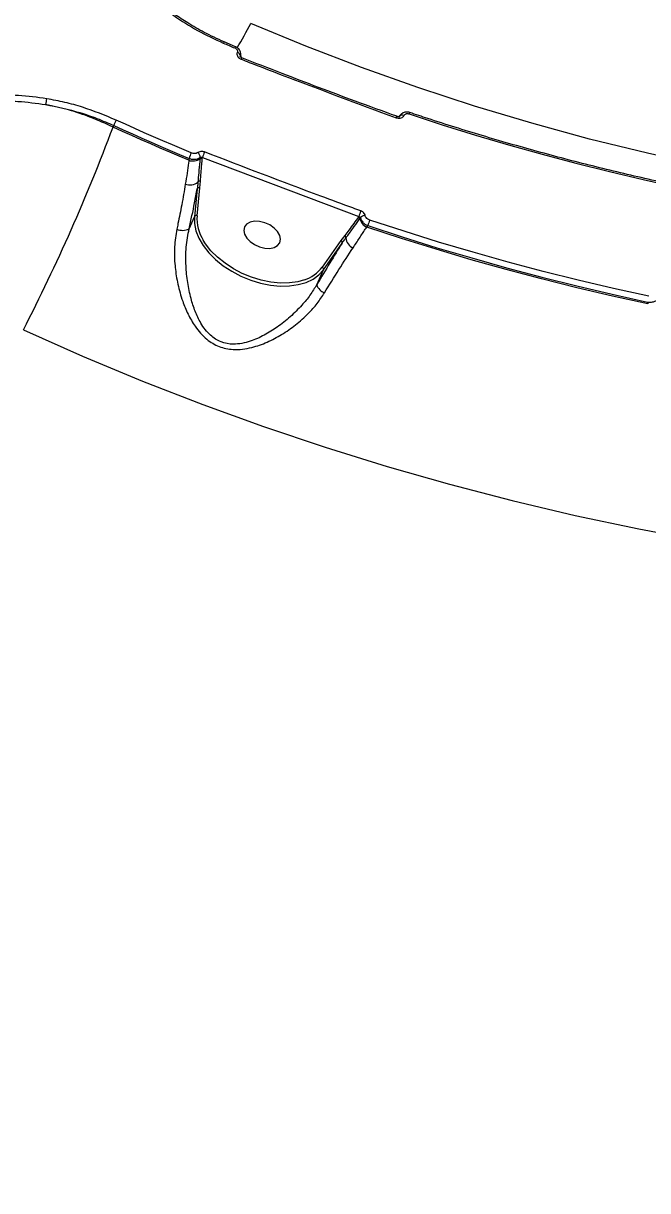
# Model space of a CAD drawing. Header units: millimetres. Extents: x -6328 to 5334, y -5037 to 4112.
# Drawn here: x -1459.8 to -1314.1, y 915.5 to 1187.9 of the extents above; entities that cross this region are included whole.
import ezdxf

# ---------------------------------------------------------------- set-up
doc = ezdxf.new("R2010")
doc.units = ezdxf.units.MM
for name, color, linetype in [('DIKOM_ОБЪЕКТ', 7, 'Continuous'), ('DIKOM_РАЗМЕР_ЗОНА', 7, 'Continuous'), ('DIKOM_РАЗМЕР_ОБЪЕКТА', 7, 'Continuous')]:
    doc.layers.add(name, color=color, linetype=linetype)
doc.styles.add('style1', font='arial.ttf', dxfattribs={"width": 0.8})
doc.dimstyles.new('1-50', dxfattribs={"dimtxt": 300, "dimasz": 200, "dimexe": 100, "dimexo": 0, "dimgap": 100, "dimtad": 1, "dimtxsty": 'style1', "dimcen": 200, "dimclrd": 7, "dimclre": 7, "dimclrt": 7, "dimadec": 1, "dimazin": 2, "dimtfac": 1, "dimtmove": 0, "dimatfit": 2, "dimfxl": 0, "dimlwd": 25, "dimlwe": 18, "dimarcsym": 0})

# ---------------------------------------------------------------- blocks, each defined once
blk = doc.blocks.new('*D2')
at = {"layer": 'Defpoints', "color": 0, "transparency": 16777216}
for p in [(-5303.77, 2121.42), (-1621.11, 2121.42), (560.33, -2395.62)]:
    blk.add_point(p, dxfattribs=at)
at = {"layer": 'DIKOM_РАЗМЕР_ОБЪЕКТА', "color": 7, "lineweight": 18, "transparency": 16777216}
for p, q in [((-1621.11, 2121.42), (-5403.77, 2121.42)), ((560.33, -2395.62), (-5403.77, -2395.62))]:
    blk.add_line(p, q, dxfattribs=at)
at = {"layer": 'DIKOM_РАЗМЕР_ОБЪЕКТА', "color": 7, "lineweight": 25, "transparency": 16777216}
blk.add_line((-5303.77, -2195.62), (-5303.77, 1921.42), dxfattribs=at)
at = {"layer": 'DIKOM_РАЗМЕР_ОБЪЕКТА', "color": 7, "transparency": 16777216}
for points in [[(-5337.11, 1921.42), (-5270.44, 1921.42), (-5303.77, 2121.42)], [(-5337.11, -2195.62), (-5270.44, -2195.62), (-5303.77, -2395.62)]]:
    blk.add_solid(points, dxfattribs=at)
at = {"layer": 'DIKOM_РАЗМЕР_ОБЪЕКТА', "color": 7, "transparency": 16777216, "insert": (-5556.94, -137.1), "char_height": 300, "attachment_point": 5, "rotation": 90, "style": 'style1'}
blk.add_mtext('4500', dxfattribs=at)
blk = doc.blocks.new('*D3')
at = {"layer": 'Defpoints', "color": 0, "transparency": 16777216}
for p in [(-1814.92, 4111.71), (-5877.98, -3895.62), (33.33, -3895.62)]:
    blk.add_point(p, dxfattribs=at)
at = {"layer": 'DIKOM_РАЗМЕР_ЗОНА', "color": 7, "lineweight": 18, "transparency": 16777216}
for p, q in [((-1814.92, 4111.71), (-5977.98, 4111.71)), ((33.33, -3895.62), (-5977.98, -3895.62))]:
    blk.add_line(p, q, dxfattribs=at)
at = {"layer": 'DIKOM_РАЗМЕР_ЗОНА', "color": 7, "lineweight": 25, "transparency": 16777216}
blk.add_line((-5877.98, 3911.71), (-5877.98, -3695.62), dxfattribs=at)
at = {"layer": 'DIKOM_РАЗМЕР_ЗОНА', "color": 7, "transparency": 16777216}
for points in [[(-5911.31, 3911.71), (-5844.65, 3911.71), (-5877.98, 4111.71)], [(-5911.31, -3695.62), (-5844.65, -3695.62), (-5877.98, -3895.62)]]:
    blk.add_solid(points, dxfattribs=at)
at = {"layer": 'DIKOM_РАЗМЕР_ЗОНА', "color": 7, "transparency": 16777216, "insert": (-6131.15, 108.05), "char_height": 300, "attachment_point": 5, "rotation": 90, "style": 'style1'}
blk.add_mtext('8000', dxfattribs=at)

msp = doc.modelspace()

# ---------------------------------------------------------------- linework, layer by layer
at = {"layer": 'DIKOM_ОБЪЕКТ', "color": 7, "linetype": 'Continuous', "lineweight": 15}
for p, q in [((-1410.27, 1182.491), (-1412.941, 1183.627)), ((-1409.871, 1181.177), (-1409.88, 1181.158)), ((-1409.142, 1180.182), (-1409.139, 1180.28)), ((-1409.139, 1180.28), (-1409.13, 1180.299)), ((-1409.13, 1180.299), (-1409.12, 1180.189)), ((-1408.943, 1179.968), (-1409.018, 1180.916)), ((-1408.77, 1179.876), (-1408.772, 1179.876)), ((-1372.651, 1166.222), (-1372.654, 1166.222)), ((-1371.872, 1166.507), (-1372.152, 1166.083)), ((-1372.009, 1166.243), (-1372.029, 1166.211)), ((-1372.009, 1166.243), (-1372.019, 1166.228)), ((-1372.001, 1166.262), (-1372.009, 1166.243)), ((-1370.945, 1166.439), (-1370.937, 1166.457)), ((-1438.854, 1163.733), (-1438.685, 1164.113)), ((-1421.115, 1156.419), (-1421.161, 1155.986)), ((-1418.019, 1156.397), (-1417.994, 1156.634)), ((-1417.994, 1156.634), (-1381.511, 1142.862)), ((-1418.564, 1149.571), (-1418.45, 1151.08)), ((-1419.194, 1149.355), (-1419.874, 1142.823)), ((-1419.244, 1143.039), (-1418.564, 1149.571)), ((-1421.102, 1140.014), (-1419.874, 1142.823)), ((-1381.511, 1142.862), (-1381.558, 1142.796)), ((-1381.253, 1142.396), (-1381.104, 1142.607)), ((-1379.65, 1140.369), (-1379.4, 1140.728)), ((-1385.677, 1137.252), (-1390.054, 1131.04)), ((-1389.771, 1130.449), (-1385.395, 1136.662)), ((-1384.796, 1138.428), (-1385.677, 1137.252)), ((-1391.303, 1126.946), (-1389.771, 1130.449)), ((-1314.113, 1122.897), (-1314.035, 1122.448))]:
    msp.add_line(p, q, dxfattribs=at)
at = {"layer": 'DIKOM_ОБЪЕКТ', "color": 7, "linetype": 'Continuous', "lineweight": 15, "flags": 128}
for points in [[(-1259.315, 1147.686), (-1273.123, 1149.651), (-1286.877, 1151.961), (-1300.566, 1154.614), (-1314.182, 1157.609), (-1327.716, 1160.943), (-1341.161, 1164.615), (-1354.506, 1168.622), (-1367.743, 1172.962), (-1380.865, 1177.631), (-1393.861, 1182.627), (-1406.725, 1187.947)], [(-1413.121, 1183.338), (-1412.788, 1183.195), (-1412.454, 1183.052), (-1412.12, 1182.91), (-1411.786, 1182.768), (-1411.451, 1182.626), (-1411.117, 1182.484), (-1410.783, 1182.342), (-1410.448, 1182.201)], [(-1369.752, 1166.816), (-1362.05, 1164.296), (-1354.313, 1161.885), (-1346.541, 1159.583), (-1338.736, 1157.392), (-1330.901, 1155.312), (-1323.035, 1153.342), (-1315.142, 1151.484), (-1307.223, 1149.738)], [(-1421.161, 1155.986), (-1423.387, 1156.923), (-1425.608, 1157.869), (-1427.826, 1158.825), (-1430.04, 1159.789), (-1432.249, 1160.762), (-1434.455, 1161.743), (-1436.657, 1162.734), (-1438.854, 1163.733)], [(-1438.685, 1164.113), (-1436.503, 1163.121), (-1434.317, 1162.137), (-1432.126, 1161.162), (-1429.932, 1160.196), (-1427.733, 1159.239), (-1425.531, 1158.29), (-1423.325, 1157.35), (-1421.115, 1156.419)], [(-1420.594, 1157.691), (-1422.799, 1158.62), (-1425, 1159.558), (-1427.198, 1160.505), (-1429.391, 1161.46), (-1431.581, 1162.424), (-1433.766, 1163.397), (-1435.948, 1164.378), (-1438.125, 1165.368)], [(-1418.496, 1156.658), (-1418.504, 1156.575), (-1418.53, 1156.324)], [(-1419.874, 1142.823), (-1419.867, 1141.196), (-1419.517, 1139.505), (-1418.833, 1137.785), (-1417.828, 1136.076), (-1416.526, 1134.413), (-1414.955, 1132.835), (-1413.149, 1131.374), (-1411.147, 1130.064), (-1408.994, 1128.932), (-1406.737, 1128.004), (-1404.424, 1127.3), (-1402.107, 1126.835), (-1399.837, 1126.62), (-1397.663, 1126.66), (-1395.633, 1126.952), (-1393.791, 1127.492), (-1392.177, 1128.267), (-1390.827, 1129.26), (-1389.771, 1130.449)], [(-1403.469, 1141.404), (-1404.687, 1141.7), (-1405.855, 1141.743), (-1406.878, 1141.531), (-1407.674, 1141.08), (-1408.179, 1140.427), (-1408.351, 1139.625), (-1408.176, 1138.739), (-1407.669, 1137.84), (-1406.87, 1137.002), (-1405.845, 1136.293), (-1404.676, 1135.769), (-1403.459, 1135.473), (-1402.291, 1135.43), (-1401.267, 1135.642), (-1400.471, 1136.093), (-1399.967, 1136.746), (-1399.795, 1137.548), (-1399.97, 1138.434), (-1400.477, 1139.333), (-1401.276, 1140.171), (-1402.301, 1140.88), (-1403.469, 1141.404)], [(-1313.831, 1124.244), (-1322.08, 1126.068), (-1330.302, 1128.006), (-1338.496, 1130.06), (-1346.658, 1132.228), (-1354.789, 1134.51), (-1362.886, 1136.906), (-1370.947, 1139.414), (-1378.972, 1142.036)], [(-1314.035, 1122.448), (-1322.344, 1124.283), (-1330.627, 1126.235), (-1338.88, 1128.303), (-1347.102, 1130.486), (-1355.292, 1132.785), (-1363.447, 1135.199), (-1371.567, 1137.727), (-1379.65, 1140.369)], [(-1379.4, 1140.728), (-1371.357, 1138.101), (-1363.278, 1135.587), (-1355.163, 1133.186), (-1347.014, 1130.898), (-1338.833, 1128.726), (-1330.621, 1126.667), (-1322.381, 1124.724), (-1314.113, 1122.897)], [(-1394.195, 1128.083), (-1395.738, 1127.649), (-1397.707, 1127.365), (-1399.815, 1127.327), (-1402.017, 1127.536), (-1404.263, 1127.986), (-1406.505, 1128.669), (-1408.694, 1129.569), (-1410.782, 1130.666), (-1412.723, 1131.937), (-1414.475, 1133.353), (-1415.998, 1134.884), (-1417.261, 1136.496), (-1417.786, 1137.322)], [(-1459.775, 1116.386), (-1445.963, 1110.265), (-1432.009, 1104.464), (-1417.921, 1098.986), (-1403.706, 1093.835), (-1389.372, 1089.014), (-1374.928, 1084.525), (-1360.381, 1080.37), (-1345.739, 1076.553), (-1331.01, 1073.074), (-1316.203, 1069.936), (-1301.325, 1067.141), (-1286.384, 1064.69), (-1271.39, 1062.584), (-1256.349, 1060.826)]]:
    msp.add_lwpolyline(points, dxfattribs=at)
at = {"layer": 'DIKOM_ОБЪЕКТ', "color": 7, "linetype": 'Continuous', "lineweight": 15}
for centre, radius, start, end in [((-1529.095, 1251.315), 137.804, 329.90475, 332.62272), ((-1409.564, 1181.862), 0.946, 138.28364, 159.00731), ((-1410.172, 1180.16), 1.04, 6.6491, 73.69142), ((-1410.163, 1180.178), 1.04, 6.64591, 73.69015), ((-1407.745, 1179.158), 1.253, 145.01221, 160.65768), ((-1460.354, 1170.792), 6.051, 342.75703, 355.82373), ((-1372.033, 1165.679), 0.824, 138.84271, 162.8321), ((-1371.35, 1165.649), 0.888, 62.84522, 137.96191), ((-1371.342, 1165.668), 0.888, 62.84679, 137.96471), ((-1368.735, 1166.514), 1.061, 145.22823, 163.45354), ((-1852.489, 1318.211), 441.54, 332.80036, 339.52117), ((-1428.205, 1160.19), 11.19, 152.43423, 159.47735), ((-1420.189, 1158.825), 3.001, 251.09596, 303.54852), ((-1409.729, 1152.501), 12.041, 154.46618, 161.01272), ((-1420.016, 1156.643), 1.52, 0.55981, 49.42357), ((-1418.198, 1155.827), 0.597, 72.50783, 123.79174), ((-1402.742, 1151.549), 16.077, 156.64665, 161.56097), ((-1420.946, 1153.19), 2.966, 249.29595, 309.78727), ((-1418.621, 1150.544), 0.563, 72.31566, 139.31017), ((-1418.749, 1149.083), 0.522, 69.3316, 148.50098), ((-1419.429, 1142.55), 0.522, 69.3316, 148.50098), ((-1409.623, 1142.449), 9.639, 176.49451, 212.13409), ((-1381.818, 1142.281), 0.577, 11.51436, 63.13602), ((-1370.971, 1139.837), 10.966, 156.7776, 163.9856), ((-1378.411, 1142.997), 2.904, 191.92624, 244.75795), ((-1380.051, 1141.745), 1.361, 89.25812, 140.703), ((-1365.247, 1136.821), 14.682, 159.19747, 164.5684), ((-1422.659, 1142.96), 3.332, 246.71093, 297.85086), ((-1385.874, 1136.795), 0.498, 344.45438, 66.73486), ((-1385.035, 1137.947), 0.538, 354.11799, 63.64547), ((-1381.743, 1138.048), 2.761, 183.25631, 246.31781), ((-1396.894, 1136.241), 8.593, 288.30959, 322.75141), ((-1390.251, 1130.582), 0.498, 344.45438, 66.73486), ((-1388.446, 1127.825), 2.99, 197.09487, 249.16559)]:
    msp.add_arc(centre, radius, start, end, dxfattribs=at)
for points, knots in [([(-1442.958, 1236.911), (-1443.585, 1235.535), (-1444.838, 1232.783), (-1445.725, 1228.162), (-1445.852, 1223.288), (-1445.142, 1218.215), (-1443.612, 1213.058), (-1441.278, 1207.926), (-1438.175, 1202.922), (-1434.342, 1198.148), (-1429.85, 1193.71), (-1424.765, 1189.706), (-1419.196, 1186.157), (-1415.147, 1184.278), (-1413.121, 1183.338)], [0, 0, 0, 0, 0.0836186, 0.1671661, 0.2504175, 0.3338525, 0.4173036, 0.5004885, 0.5837385, 0.6671385, 0.7504577, 0.8333964, 0.916628, 1, 1, 1, 1]), ([(-1412.947, 1183.627), (-1414.513, 1184.341), (-1417.43, 1185.671), (-1421.243, 1187.881), (-1424.296, 1189.903), (-1426.674, 1191.678), (-1429.517, 1194.003), (-1432.87, 1197.164), (-1436.539, 1201.436), (-1439.656, 1206.008), (-1441.64, 1209.825), (-1442.857, 1212.79), (-1443.633, 1215.026), (-1444.332, 1217.657), (-1444.867, 1220.517), (-1444.951, 1222.443), (-1444.99, 1223.345)], [0, 0, 0, 0, 0.0856596, 0.1594853, 0.2212292, 0.2713355, 0.311479, 0.4111797, 0.5131203, 0.6155514, 0.7205504, 0.763439, 0.8086026, 0.8658655, 0.9371799, 1, 1, 1, 1]), ([(-1412.947, 1183.614), (-1412.949, 1183.618), (-1412.957, 1183.63), (-1413.016, 1183.54), (-1413.086, 1183.405), (-1413.121, 1183.338)], [0, 0, 0, 0, 0.2, 0.6, 1, 1, 1, 1]), ([(-1410.448, 1182.201), (-1410.446, 1182.2), (-1410.344, 1182.157), (-1410.154, 1182.046), (-1409.968, 1181.853), (-1409.848, 1181.635), (-1409.798, 1181.407), (-1409.848, 1181.251), (-1409.871, 1181.177)], [0, 0, 0, 0, 0.0043468, 0.2198207, 0.4355752, 0.5682506, 0.7938306, 1, 1, 1, 1]), ([(-1409.034, 1180.891), (-1409.069, 1181.092), (-1409.14, 1181.496), (-1409.523, 1182.012), (-1409.92, 1182.358), (-1410.21, 1182.446), (-1410.281, 1182.467)], [0, 0, 0, 0, 0.2897654, 0.5842896, 0.8983739, 1, 1, 1, 1]), ([(-1409.88, 1181.158), (-1409.906, 1181.083), (-1409.975, 1180.89), (-1409.941, 1180.537), (-1409.741, 1180.146), (-1409.394, 1179.796), (-1409.083, 1179.647), (-1408.928, 1179.573)], [0, 0, 0, 0, 0.1342544, 0.3469772, 0.5632481, 0.7817386, 1, 1, 1, 1]), ([(-1408.769, 1179.88), (-1408.785, 1179.885), (-1408.865, 1179.911), (-1408.987, 1179.988), (-1409.105, 1180.092), (-1409.16, 1180.178), (-1409.162, 1180.188), (-1409.163, 1180.193)], [0, 0, 0, 0, 0.05902, 0.2948802, 0.5224271, 0.7589237, 1, 1, 1, 1]), ([(-1409.158, 1180.176), (-1409.159, 1180.186), (-1409.164, 1180.226), (-1409.149, 1180.257), (-1409.139, 1180.28)], [0, 0, 0, 0, 0.266441, 1, 1, 1, 1]), ([(-1409.13, 1180.299), (-1409.071, 1180.459), (-1408.996, 1180.659), (-1409.045, 1180.867), (-1409.055, 1180.91)], [0, 0, 0, 0, 0.7962356, 1, 1, 1, 1]), ([(-1372.644, 1166.249), (-1375.884, 1167.428), (-1384.833, 1170.682), (-1396.875, 1175.236), (-1405.651, 1178.681), (-1408.762, 1179.902)], [0, 0, 0, 0, 0.268186, 0.7405657, 1, 1, 1, 1]), ([(-1408.928, 1179.573), (-1408.307, 1179.331), (-1405.206, 1178.119), (-1393.201, 1173.467), (-1381.763, 1169.233), (-1372.821, 1165.923)], [0, 0, 0, 0, 0.0517104, 0.2585534, 1, 1, 1, 1]), ([(-1454.319, 1170.351), (-1456.522, 1170.653), (-1460.584, 1171.209), (-1466.466, 1171.226), (-1471.893, 1170.747), (-1477.138, 1169.723), (-1482.132, 1168.156), (-1486.826, 1166.074), (-1491.179, 1163.496), (-1495.114, 1160.42), (-1498.644, 1156.931), (-1500.579, 1154.273), (-1501.545, 1152.946)], [0, 0, 0, 0, 0.1166812, 0.2150846, 0.3137979, 0.4122009, 0.510061, 0.6082268, 0.7060845, 0.8039539, 0.9021323, 1, 1, 1, 1]), ([(-1500.855, 1152.009), (-1499.426, 1153.912), (-1497.264, 1156.792), (-1493.65, 1160.048), (-1489.747, 1162.992), (-1485.385, 1165.407), (-1480.682, 1167.256), (-1475.755, 1168.718), (-1470.551, 1169.596), (-1465.192, 1169.871), (-1460.289, 1169.787), (-1456.736, 1169.297), (-1454.575, 1168.998)], [0, 0, 0, 0, 0.1446501, 0.2188664, 0.2936266, 0.4383812, 0.5126293, 0.5874142, 0.733124, 0.8078612, 0.8831396, 1, 1, 1, 1]), ([(-1438.854, 1163.733), (-1440.572, 1164.518), (-1443.95, 1166.063), (-1449.235, 1167.827), (-1452.788, 1168.606), (-1454.575, 1168.998)], [0, 0, 0, 0, 0.3395438, 0.667762, 1, 1, 1, 1]), ([(-1454.575, 1168.998), (-1451.898, 1168.444), (-1447.849, 1167.607), (-1442.571, 1165.793), (-1439.984, 1164.674), (-1438.685, 1164.113)], [0, 0, 0, 0, 0.4928082, 0.7454985, 1, 1, 1, 1]), ([(-1438.125, 1165.368), (-1440.711, 1166.439), (-1444.623, 1168.058), (-1450.102, 1169.553), (-1452.91, 1170.084), (-1454.319, 1170.351)], [0, 0, 0, 0, 0.4927604, 0.7454691, 1, 1, 1, 1]), ([(-1372.821, 1165.923), (-1372.654, 1165.875), (-1372.32, 1165.78), (-1371.809, 1165.806), (-1371.371, 1165.956), (-1371.08, 1166.186), (-1370.983, 1166.368), (-1370.945, 1166.439)], [0, 0, 0, 0, 0.2182614, 0.4367519, 0.6530228, 0.8657456, 1, 1, 1, 1]), ([(-1372.016, 1166.223), (-1372.015, 1166.225), (-1372.008, 1166.237), (-1372.036, 1166.205), (-1372.139, 1166.172), (-1372.282, 1166.154), (-1372.453, 1166.166), (-1372.584, 1166.193), (-1372.646, 1166.22), (-1372.649, 1166.222)], [0, 0, 0, 0, 0.0334527, 0.2653074, 0.4500294, 0.6178094, 0.7917815, 0.9882639, 1, 1, 1, 1]), ([(-1369.607, 1167.114), (-1369.621, 1167.12), (-1369.876, 1167.233), (-1370.417, 1167.272), (-1371.115, 1167.131), (-1371.683, 1166.783), (-1371.898, 1166.431), (-1372.001, 1166.261)], [0, 0, 0, 0, 0.0165715, 0.294925, 0.5462851, 0.7820097, 1, 1, 1, 1]), ([(-1371.844, 1166.486), (-1371.889, 1166.439), (-1371.953, 1166.37), (-1371.99, 1166.287), (-1372.001, 1166.262)], [0, 0, 0, 0, 0.6983467, 1, 1, 1, 1]), ([(-1370.937, 1166.457), (-1370.932, 1166.469), (-1370.892, 1166.556), (-1370.773, 1166.701), (-1370.558, 1166.821), (-1370.303, 1166.885), (-1370.037, 1166.893), (-1369.84, 1166.84), (-1369.752, 1166.816)], [0, 0, 0, 0, 0.0340103, 0.252264, 0.4705298, 0.5979374, 0.8193065, 1, 1, 1, 1]), ([(-1307.127, 1150.054), (-1309.414, 1150.55), (-1316.048, 1151.99), (-1326.977, 1154.605), (-1339.884, 1157.996), (-1352.704, 1161.693), (-1362.596, 1164.788), (-1368.21, 1166.654), (-1369.606, 1167.119)], [0, 0, 0, 0, 0.1082668, 0.3141619, 0.5200605, 0.7259592, 0.931858, 1, 1, 1, 1]), ([(-1417.502, 1157.922), (-1417.553, 1157.94), (-1417.762, 1158.015), (-1418.151, 1158.071), (-1418.641, 1158.017), (-1418.898, 1157.871), (-1419.027, 1157.798)], [0, 0, 0, 0, 0.0963825, 0.3985513, 0.6990818, 1, 1, 1, 1]), ([(-1421.161, 1155.986), (-1421.182, 1155.784), (-1421.355, 1154.075), (-1421.694, 1152.131), (-1421.994, 1150.415)], [0, 0, 0, 0, 0.1178594, 1, 1, 1, 1]), ([(-1421.115, 1156.419), (-1421.006, 1156.381), (-1420.635, 1156.254), (-1419.957, 1156.178), (-1419.138, 1156.287), (-1418.71, 1156.534), (-1418.496, 1156.658)], [0, 0, 0, 0, 0.1209496, 0.4144473, 0.7069479, 1, 1, 1, 1]), ([(-1419.027, 1157.798), (-1419.155, 1157.725), (-1419.412, 1157.579), (-1419.902, 1157.524), (-1420.307, 1157.582), (-1420.529, 1157.666), (-1420.594, 1157.691)], [0, 0, 0, 0, 0.2927357, 0.5851066, 0.8788379, 1, 1, 1, 1]), ([(-1418.53, 1156.324), (-1418.553, 1156.107), (-1418.665, 1155.026), (-1418.852, 1153.237), (-1418.987, 1151.624), (-1419.048, 1150.911)], [0, 0, 0, 0, 0.1222806, 0.6114205, 1, 1, 1, 1]), ([(-1418.496, 1156.658), (-1418.453, 1156.68), (-1418.366, 1156.723), (-1418.205, 1156.72), (-1418.078, 1156.681), (-1418.011, 1156.643), (-1417.994, 1156.634)], [0, 0, 0, 0, 0.2930283, 0.5923651, 0.9005743, 1, 1, 1, 1]), ([(-1418.45, 1151.08), (-1418.362, 1152.388), (-1418.243, 1154.168), (-1418.066, 1155.931), (-1418.019, 1156.397)], [0, 0, 0, 0, 0.7353037, 1, 1, 1, 1]), ([(-1381.048, 1144.161), (-1381.672, 1144.39), (-1384.793, 1145.535), (-1396.97, 1150.034), (-1408.479, 1154.455), (-1417.502, 1157.922)], [0, 0, 0, 0, 0.0512253, 0.2561273, 1, 1, 1, 1]), ([(-1421.994, 1150.415), (-1422.251, 1148.836), (-1422.727, 1145.919), (-1423.459, 1142.281), (-1423.882, 1140.332), (-1423.976, 1139.9)], [0, 0, 0, 0, 0.4786869, 0.8843747, 1, 1, 1, 1]), ([(-1419.048, 1150.911), (-1419.065, 1150.685), (-1419.105, 1150.166), (-1419.162, 1149.648), (-1419.194, 1149.355)], [0, 0, 0, 0, 0.4352883, 1, 1, 1, 1]), ([(-1421.102, 1140.014), (-1420.649, 1142.062), (-1419.93, 1145.311), (-1419.393, 1148.263), (-1419.194, 1149.355)], [0, 0, 0, 0, 0.6298964, 1, 1, 1, 1]), ([(-1381.558, 1142.796), (-1382.304, 1141.754), (-1383.357, 1140.283), (-1384.472, 1138.847), (-1384.796, 1138.428)], [0, 0, 0, 0, 0.7088229, 1, 1, 1, 1]), ([(-1384.5, 1137.892), (-1384.366, 1138.07), (-1383.697, 1138.96), (-1382.612, 1140.473), (-1381.684, 1141.785), (-1381.253, 1142.396)], [0, 0, 0, 0, 0.1178903, 0.5894817, 1, 1, 1, 1]), ([(-1381.511, 1142.862), (-1381.449, 1142.852), (-1381.327, 1142.831), (-1381.186, 1142.748), (-1381.122, 1142.664), (-1381.106, 1142.614), (-1381.104, 1142.607)], [0, 0, 0, 0, 0.3345066, 0.654902, 0.9517867, 1, 1, 1, 1]), ([(-1381.104, 1142.607), (-1381.091, 1142.544), (-1381.027, 1142.247), (-1380.76, 1141.721), (-1380.179, 1141.111), (-1379.659, 1140.855), (-1379.4, 1140.728)], [0, 0, 0, 0, 0.0813858, 0.3857913, 0.6937318, 1, 1, 1, 1]), ([(-1380.033, 1143.106), (-1380.038, 1143.129), (-1380.074, 1143.291), (-1380.222, 1143.588), (-1380.571, 1143.943), (-1380.889, 1144.088), (-1381.048, 1144.161)], [0, 0, 0, 0, 0.0523938, 0.3650475, 0.6827341, 1, 1, 1, 1]), ([(-1378.972, 1142.036), (-1379.133, 1142.104), (-1379.455, 1142.24), (-1379.817, 1142.587), (-1379.985, 1142.893), (-1380.025, 1143.069), (-1380.033, 1143.106)], [0, 0, 0, 0, 0.30774, 0.6158747, 0.9190999, 1, 1, 1, 1]), ([(-1423.976, 1139.9), (-1424.197, 1138.542), (-1424.649, 1135.769), (-1424.524, 1132.706), (-1424.233, 1129.784), (-1423.782, 1127.007), (-1422.757, 1123.349), (-1421.406, 1120.05), (-1419.985, 1117.547), (-1418.469, 1115.597), (-1416.702, 1113.876), (-1414.179, 1112.354), (-1411.235, 1111.754), (-1408.628, 1111.85), (-1405.934, 1112.359), (-1402.836, 1113.468), (-1399.425, 1115.272), (-1396.174, 1117.538), (-1393.425, 1120.005), (-1391.161, 1122.521), (-1390.063, 1124.189), (-1389.509, 1125.03)], [0, 0, 0, 0, 0.0713192, 0.1455334, 0.1511418, 0.2166827, 0.2835494, 0.3372077, 0.3918209, 0.425165, 0.4591144, 0.5134567, 0.5679412, 0.6040748, 0.6411273, 0.7022452, 0.7649113, 0.8302388, 0.8968703, 0.9479885, 1, 1, 1, 1]), ([(-1391.303, 1126.946), (-1391.817, 1126.121), (-1392.851, 1124.459), (-1394.934, 1121.938), (-1397.475, 1119.398), (-1400.419, 1117.05), (-1403.538, 1115.097), (-1406.316, 1113.846), (-1408.777, 1113.193), (-1411.087, 1112.957), (-1413.732, 1113.413), (-1415.906, 1114.829), (-1417.373, 1116.449), (-1418.613, 1118.313), (-1419.745, 1120.737), (-1420.766, 1123.91), (-1421.499, 1127.471), (-1421.893, 1131.498), (-1421.889, 1135.772), (-1421.367, 1138.585), (-1421.102, 1140.014)], [0, 0, 0, 0, 0.0524364, 0.105739, 0.1727005, 0.2408615, 0.302319, 0.3650153, 0.3998065, 0.4354571, 0.4861111, 0.5366955, 0.568683, 0.6014856, 0.6550923, 0.7097863, 0.7768996, 0.845174, 0.9213066, 1, 1, 1, 1]), ([(-1382.852, 1135.52), (-1382.353, 1136.292), (-1381.35, 1137.841), (-1380.338, 1139.415), (-1379.762, 1140.213), (-1379.65, 1140.369)], [0, 0, 0, 0, 0.4438965, 0.8911134, 1, 1, 1, 1]), ([(-1385.395, 1136.662), (-1386.336, 1135.164), (-1388.237, 1132.138), (-1390.274, 1128.689), (-1391.303, 1126.946)], [0, 0, 0, 0, 0.4947656, 1, 1, 1, 1]), ([(-1385.395, 1136.662), (-1385.266, 1136.845), (-1384.975, 1137.26), (-1384.67, 1137.665), (-1384.5, 1137.892)], [0, 0, 0, 0, 0.4403356, 1, 1, 1, 1]), ([(-1389.509, 1125.03), (-1388.377, 1126.881), (-1386.081, 1130.635), (-1383.913, 1133.944), (-1382.858, 1135.511), (-1382.852, 1135.52)], [0, 0, 0, 0, 0.4913944, 0.9970665, 1, 1, 1, 1]), ([(-1314.113, 1122.897), (-1314.012, 1122.884), (-1313.634, 1122.837), (-1312.969, 1122.89), (-1312.186, 1123.151), (-1311.812, 1123.47), (-1311.624, 1123.63)], [0, 0, 0, 0, 0.1092315, 0.4079413, 0.7031128, 1, 1, 1, 1])]:
    msp.add_open_spline(points, degree=3, knots=knots, dxfattribs=at)

# ---------------------------------------------------------------- dimensions: what is measured, and where the dimension line sits
at = {"layer": 'DIKOM_РАЗМЕР_ЗОНА'}
dim = msp.add_linear_dim(base=(-5877.98, -3895.616), p1=(-1814.925, 4111.709), p2=(33.33, -3895.616), angle=90, text='8000', dimstyle='1-50', dxfattribs=at)
dim.commit()
dim.dimension.update_dxf_attribs({"geometry": '*D3', "text_midpoint": (-5877.98, 108.046), "dimtype": 160})
at = {"layer": 'DIKOM_РАЗМЕР_ОБЪЕКТА'}
dim = msp.add_linear_dim(base=(-5303.773, 2121.419), p1=(560.33, -2395.616), p2=(-1621.109, 2121.419), angle=90, text='4500', dimstyle='1-50', dxfattribs=at)
dim.commit()
dim.dimension.update_dxf_attribs({"geometry": '*D2', "text_midpoint": (-5303.773, -137.099), "dimtype": 160})

doc.saveas('drawing.dxf')
